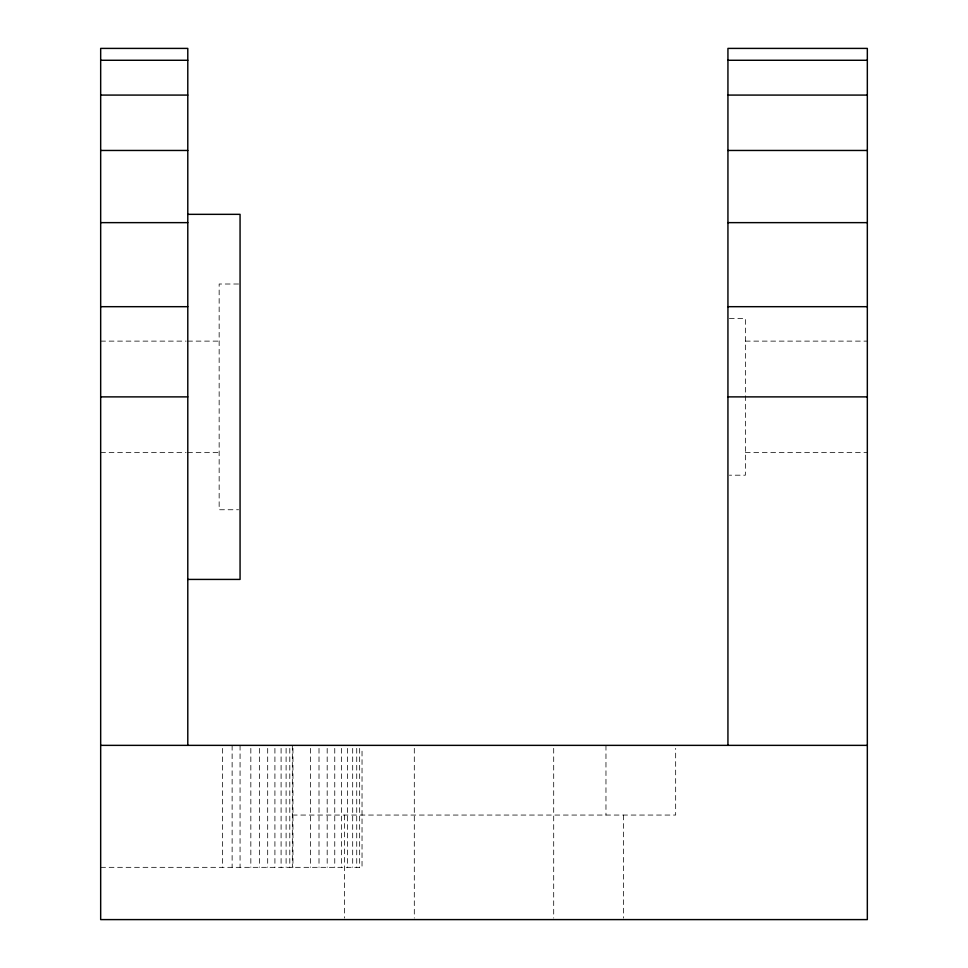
<?xml version="1.0" encoding="UTF-8"?>
<svg xmlns="http://www.w3.org/2000/svg" width="968" height="968" viewBox="0 0 968 968"><rect width="100%" height="100%" fill="white"/><g stroke="black" fill="none" stroke-linecap="round" stroke-linejoin="round"><path stroke-width="0.73" stroke-dasharray="4.84 3.63" d="M238.576 284.011L219.155 284.011L219.155 509.749L238.576 509.749M729.388 318.569L745.36 318.569L745.36 475.191L729.388 475.191M100.672 341.123L186.158 341.123M187.659 341.123L219.155 341.123M745.36 341.123L867.328 341.123M100.672 452.637L186.158 452.637M187.659 452.637L219.155 452.637M745.36 452.637L867.328 452.637M292.336 815.056L675.664 815.056L675.664 748.325M100.672 867.328L362.032 867.328L362.032 748.325M623.392 815.056L623.392 918.112M605.968 745.36L605.968 815.056M553.696 748.325L553.696 918.112M414.304 748.325L414.304 918.112M359.66 748.373L359.66 867.328M356.732 748.373L356.732 867.328M352.691 748.373L352.691 867.328M347.633 748.373L347.633 867.328M344.608 815.056L344.608 918.112M341.619 748.373L341.619 867.328M334.759 748.373L334.759 867.328M327.184 748.373L327.184 867.328M319.004 748.373L319.004 867.328M310.377 748.373L310.377 867.328M292.953 748.373L292.953 867.328M292.336 745.36L292.336 867.328M289.795 748.373L289.795 867.328M286.104 748.373L286.104 867.328M281.095 748.373L281.095 867.328M274.912 748.373L274.912 867.328M267.688 748.373L267.688 867.328M259.593 748.373L259.593 867.328M250.833 748.373L250.833 867.328M240.064 745.36L240.064 867.328M232.126 745.36L232.126 867.328M222.64 748.373L222.64 867.328"/><path stroke-width="1.45" d="M100.672 60.27L187.792 60.27M727.936 60.27L867.328 60.27M100.672 95.082L187.792 95.082M727.936 95.082L867.328 95.082M100.672 150.463L187.792 150.463M727.936 150.463L867.328 150.463M187.792 214.339L240.064 214.339L240.064 579.421L187.792 579.421M100.672 222.64L187.792 222.64M727.936 222.64L867.328 222.64M100.672 306.687L187.792 306.687M727.936 306.687L867.328 306.687M100.672 396.88L187.792 396.88M727.936 396.88L867.328 396.88M100.672 745.36L867.328 745.36M727.936 745.36L727.936 48.4L867.328 48.4L867.328 919.6L100.672 919.6L100.672 48.4L187.792 48.4L187.792 745.36"/></g></svg>
